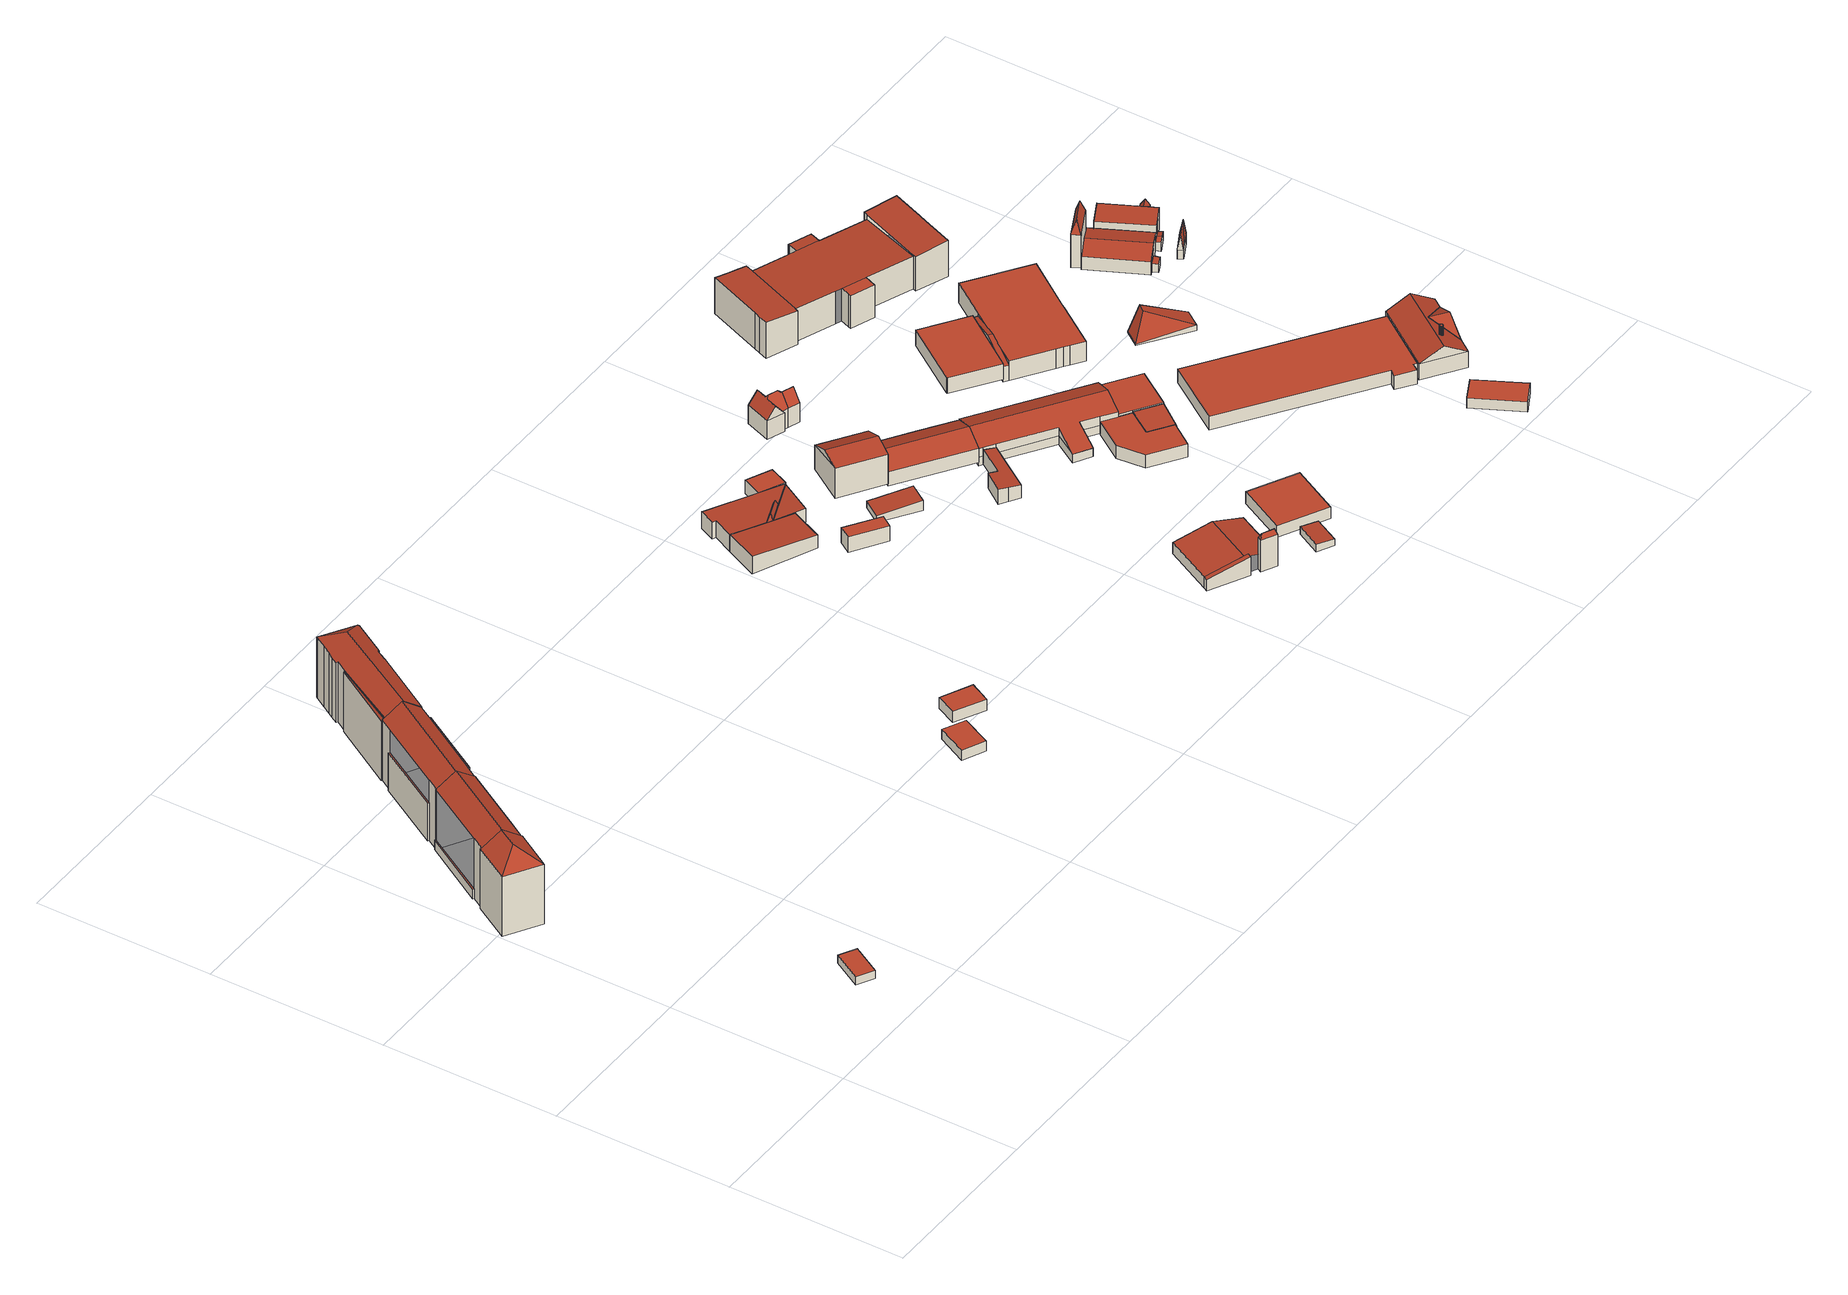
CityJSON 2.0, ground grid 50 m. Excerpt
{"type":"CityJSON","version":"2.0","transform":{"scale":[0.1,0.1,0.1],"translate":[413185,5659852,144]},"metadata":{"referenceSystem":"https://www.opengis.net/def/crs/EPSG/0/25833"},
"CityObjects":{
"building1":{"type":"Building","attributes":{"Dachtyp_tdc":"tdcPolyFlatRoof","Gemeindeschluessel":14612000,"Dachneigung":0,"QualitaetDacherkennung":96,"Geometrietyp2DReferenz":"3000","measuredHeight":2.51,"function":"31001_2000","roofType":"1000"},"geometry":[{"type":"Solid","lod":"2","boundaries":[[[[0,1,2,3]],[[1,4,5,2]],[[4,6,7,5]],[[6,0,3,7]],[[6,4,1,0]],[[3,2,5,7]]]],"semantics":{"surfaces":[{"type":"WallSurface"},{"type":"RoofSurface"},{"type":"GroundSurface"}],"values":[[0,0,0,0,1,2]]}}]},
"building2":{"type":"Building","attributes":{"name":"Zwischenarchiv","Gemeindeschluessel":14612000,"Geometrietyp2DReferenz":"3000","function":"31001_3010","roofType":"9999"},"children":["building2-1","building2-2","building2-3","building2-4","building2-5","building2-6","building2-7","building2-8","building2-9","building2-10"]},
"building2-1":{"type":"BuildingPart","attributes":{"Dachtyp_tdc":"tdcPolyFlatRoof","Dachneigung":0,"QualitaetDacherkennung":0,"Geometrietyp2DReferenz":"3000","measuredHeight":3,"roofType":"9999"},"parents":["building2"],"geometry":[{"type":"MultiSurface","lod":"2","boundaries":[[[8,9,10,11]],[[11,10,12,13]],[[10,9,14,12]],[[8,11,13,15]],[[13,12,14,15]],[[15,14,9,8]]],"semantics":{"surfaces":[{"type":"RoofSurface"},{"type":"WallSurface"},{"type":"GroundSurface"},{"type":"ClosureSurface","isClosure":"1","QuelleClosure":"LoD1Solid"}],"values":[0,1,1,1,2,3]}}]},
"building2-2":{"type":"BuildingPart","attributes":{"Dachtyp_tdc":"tdcGableRoof","Dachneigung":34.91,"QualitaetDacherkennung":74,"Geometrietyp2DReferenz":"3000","measuredHeight":22.34,"roofType":"3100"},"parents":["building2"],"geometry":[{"type":"MultiSurface","lod":"2","boundaries":[[[16,17,8,15,18]],[[19,20,21,14,9]],[[22,23,24,25,26,27]],[[16,18,28]],[[17,16,29,30,31,32,20,19]],[[33,34,35,31,30,36]],[[22,33,36,23]],[[37,34,33,22]],[[15,14,21,38,39,26,25,18]]],"semantics":{"surfaces":[{"type":"WallSurface"},{"type":"RoofSurface"},{"type":"GroundSurface"}],"values":[0,0,0,0,1,1,0,0,2]}}]},
"building2-3":{"type":"BuildingPart","attributes":{"Dachtyp_tdc":"tdcHipAndGableRoof","Dachneigung":35.51,"QualitaetDacherkennung":75,"Geometrietyp2DReferenz":"3000","measuredHeight":22.4,"roofType":"5000"},"parents":["building2"],"geometry":[{"type":"MultiSurface","lod":"2","boundaries":[[[40,41,42,43,44]],[[45,46,47,48,49]],[[46,50,47]],[[51,52,53,54]],[[52,55,56,53]],[[55,57,58,56]],[[57,59,60,58]],[[59,61,62,60]],[[61,63,64,62]],[[63,65,66,64]],[[65,40,44,66]],[[61,59,67]],[[59,57,55,52,51,68,69,70,71,72,73,74,67]],[[74,46,45,41,40,65,63,61,67]],[[44,43,48,47,75,76,77,78,79,80,54,53,56,58,60,62,64,66]],[[70,69,79,78,81]],[[69,68,80,79]],[[68,51,54,80]]],"semantics":{"surfaces":[{"type":"WallSurface"},{"type":"RoofSurface"},{"type":"GroundSurface"}],"values":[0,0,0,0,0,0,0,0,0,0,0,1,1,1,2,0,0,0]}}]},
"building2-4":{"type":"BuildingPart","attributes":{"Dachtyp_tdc":"tdcPolyFlatRoof","Dachneigung":0,"QualitaetDacherkennung":0,"Geometrietyp2DReferenz":"3000","measuredHeight":3.8,"roofType":"9999"},"parents":["building2"],"geometry":[{"type":"MultiSurface","lod":"2","boundaries":[[[82,83,84,27,85]],[[85,27,26,86]],[[84,83,87,39]],[[83,82,88,87]],[[82,85,86,88]],[[86,26,39,87,88]],[[39,26,27,84]]],"semantics":{"surfaces":[{"type":"RoofSurface"},{"type":"WallSurface"},{"type":"GroundSurface"},{"type":"ClosureSurface","isClosure":"1","QuelleClosure":"LoD1Solid"}],"values":[0,1,1,1,1,2,3]}}]},
"building2-5":{"type":"BuildingPart","attributes":{"Dachtyp_tdc":"tdcGableRoof","Dachneigung":35.44,"QualitaetDacherkennung":70,"Geometrietyp2DReferenz":"3000","measuredHeight":22.4,"roofType":"3100"},"parents":["building2"],"geometry":[{"type":"MultiSurface","lod":"2","boundaries":[[[89,90,91]],[[89,92,87,90]],[[92,34,39,87]],[[34,37,39]],[[93,94,95,96,21,20]],[[97,98,99,100,101]],[[98,102,103,99]],[[50,104,105,47]],[[104,106,105]],[[107,108,109,98,102,98,97,110,94,93,111]],[[111,35,34,92,89,104,50,112,73,107]],[[90,87,39,38,21,96,113,100,99,103,99,114,77,76,75,47,105]]],"semantics":{"surfaces":[{"type":"WallSurface"},{"type":"RoofSurface"},{"type":"GroundSurface"}],"values":[0,0,0,0,0,0,0,0,0,1,1,2]}}]},
"building2-6":{"type":"BuildingPart","attributes":{"Dachtyp_tdc":"tdcPolyFlatRoof","Dachneigung":0,"QualitaetDacherkennung":1,"Geometrietyp2DReferenz":"3000","measuredHeight":11.61,"roofType":"1000"},"parents":["building2"],"geometry":[{"type":"MultiSurface","lod":"2","boundaries":[[[95,115,116,96]],[[115,117,118,116]],[[117,101,100,118]],[[119,101,117,115,95]],[[96,116,118,100,113]]],"semantics":{"surfaces":[{"type":"WallSurface"},{"type":"RoofSurface"},{"type":"GroundSurface"}],"values":[0,0,0,1,2]}}]},
"building2-7":{"type":"BuildingPart","attributes":{"Dachtyp_tdc":"tdcPolyFlatRoof","Dachneigung":0,"QualitaetDacherkennung":41,"Geometrietyp2DReferenz":"3000","measuredHeight":18.58,"roofType":"1000"},"parents":["building2"],"geometry":[{"type":"MultiSurface","lod":"2","boundaries":[[[106,120,121,105]],[[120,122,123,121]],[[122,91,90,123]],[[91,122,120,106]],[[105,121,123,90]]],"semantics":{"surfaces":[{"type":"WallSurface"},{"type":"RoofSurface"},{"type":"GroundSurface"}],"values":[0,0,0,1,2]}}]},
"building2-8":{"type":"BuildingPart","attributes":{"Dachtyp_tdc":"tdcFreeFormRoof","Dachneigung":57.99,"QualitaetDacherkennung":23,"Geometrietyp2DReferenz":"3000","measuredHeight":18.6,"roofType":"5000"},"parents":["building2"],"geometry":[{"type":"MultiSurface","lod":"2","boundaries":[[[124,125,126,127]],[[125,81,78,126]],[[128,98,99,98]],[[129,108,130,81,131]],[[81,125,131]],[[125,124,128,129,131]],[[127,126,78,77,114,99,103]]],"semantics":{"surfaces":[{"type":"WallSurface"},{"type":"RoofSurface"},{"type":"GroundSurface"}],"values":[0,0,0,1,1,1,2]}}]},
"building2-9":{"type":"BuildingPart","attributes":{"Dachtyp_tdc":"tdcPolyFlatRoof","Dachneigung":0,"QualitaetDacherkennung":0,"Geometrietyp2DReferenz":"3000","measuredHeight":3.85,"roofType":"9999"},"parents":["building2"],"geometry":[{"type":"MultiSurface","lod":"2","boundaries":[[[42,49,132,133]],[[133,132,134,135]],[[132,49,48,134]],[[42,133,135,43]],[[135,134,48,43]],[[49,42,43,48]]],"semantics":{"surfaces":[{"type":"RoofSurface"},{"type":"WallSurface"},{"type":"GroundSurface"},{"type":"ClosureSurface","isClosure":"1","QuelleClosure":"LoD1Solid"}],"values":[0,1,1,1,2,3]}}]},
"building2-10":{"type":"BuildingPart","attributes":{"Dachtyp_tdc":"tdcHipAndGableRoof","Dachneigung":35.12,"QualitaetDacherkennung":65,"Geometrietyp2DReferenz":"3000","measuredHeight":22.36,"roofType":"5000"},"parents":["building2"],"geometry":[{"type":"MultiSurface","lod":"2","boundaries":[[[136,137,138,139]],[[137,140,141,138]],[[24,142,143,25]],[[142,136,139,143]],[[137,136,144]],[[142,36,29,145,144,136]],[[137,144,145,140]],[[24,23,36,142]],[[139,138,141,18,25,143]]],"semantics":{"surfaces":[{"type":"WallSurface"},{"type":"RoofSurface"},{"type":"GroundSurface"}],"values":[0,0,0,0,1,1,1,0,2]}}]},
"building3":{"type":"Building","attributes":{"Dachtyp_tdc":"tdcPolyFlatRoof","Gemeindeschluessel":14612000,"Dachneigung":0,"QualitaetDacherkennung":0,"Geometrietyp2DReferenz":"3000","BezugspunktDach":"2000","measuredHeight":3,"function":"31001_9998"},"geometry":[{"type":"MultiSurface","lod":"2","boundaries":[[[146,147,148,149]],[[147,146,150,151]],[[146,149,152,150]],[[149,148,153,152]],[[148,147,151,153]],[[152,153,151,150]]],"semantics":{"surfaces":[{"type":"RoofSurface"},{"type":"WallSurface"},{"type":"GroundSurface"}],"values":[0,1,1,1,1,2]}}]},
"building4":{"type":"Building","attributes":{"Dachtyp_tdc":"tdcPolyFlatRoof","Gemeindeschluessel":14612000,"Dachneigung":0,"QualitaetDacherkennung":77,"Geometrietyp2DReferenz":"3000","measuredHeight":3.35,"function":"31001_9998","roofType":"1000"},"geometry":[{"type":"Solid","lod":"2","boundaries":[[[[154,155,156,157]],[[155,158,159,156]],[[158,160,161,159]],[[160,154,157,161]],[[160,158,155,154]],[[157,156,159,161]]]],"semantics":{"surfaces":[{"type":"WallSurface"},{"type":"RoofSurface"},{"type":"GroundSurface"}],"values":[[0,0,0,0,1,2]]}}]},
"building5":{"type":"Building","attributes":{"Dachtyp_tdc":"tdcPolyFlatRoof","Gemeindeschluessel":14612000,"Dachneigung":4,"QualitaetDacherkennung":84,"Geometrietyp2DReferenz":"3000","measuredHeight":5.28,"function":"31001_2000","roofType":"2100"},"geometry":[{"type":"Solid","lod":"2","boundaries":[[[[162,163,164,165]],[[163,166,167,164]],[[166,168,169,167]],[[168,170,171,169]],[[170,172,173,171]],[[172,162,165,173]],[[172,170,168,166,163,162]],[[165,164,167,169,171,173]]]],"semantics":{"surfaces":[{"type":"WallSurface"},{"type":"RoofSurface"},{"type":"GroundSurface"}],"values":[[0,0,0,0,0,0,1,2]]}}]},
"building6":{"type":"Building","attributes":{"Dachtyp_tdc":"tdcFreeFormRoof","Gemeindeschluessel":14612000,"Dachneigung":66.9,"QualitaetDacherkennung":26,"Geometrietyp2DReferenz":"3000","measuredHeight":5.79,"function":"31001_2000","roofType":"5000"},"geometry":[{"type":"Solid","lod":"2","boundaries":[[[[174,175,176,177]],[[175,178,179,176]],[[178,180,181,179]],[[180,174,177,181]],[[182,183,180,178]],[[182,178,175]],[[183,182,175,174]],[[183,174,180]],[[177,176,179,181]]]],"semantics":{"surfaces":[{"type":"WallSurface"},{"type":"RoofSurface"},{"type":"GroundSurface"}],"values":[[0,0,0,0,1,1,1,1,2]]}}]},
"building7":{"type":"Building","attributes":{"Dachtyp_tdc":"tdcPolyFlatRoof","Gemeindeschluessel":14612000,"Dachneigung":3.15,"QualitaetDacherkennung":80,"Geometrietyp2DReferenz":"3000","measuredHeight":5.27,"function":"31001_2000","roofType":"2100"},"geometry":[{"type":"Solid","lod":"2","boundaries":[[[[180,184,167,185]],[[184,186,164,167]],[[186,187,188,164]],[[187,189,190,188]],[[189,191,192,190]],[[191,193,194,192]],[[193,195,196,194]],[[195,197,198,196]],[[197,199,200,198]],[[199,180,185,200]],[[199,197,195,193,191,189,187,186,184,180]],[[185,167,164,188,190,192,194,196,198,200]]]],"semantics":{"surfaces":[{"type":"WallSurface"},{"type":"RoofSurface"},{"type":"GroundSurface"}],"values":[[0,0,0,0,0,0,0,0,0,0,1,2]]}}]},
"building8":{"type":"Building","attributes":{"Dachtyp_tdc":"tdcPolyFlatRoof","Gemeindeschluessel":14612000,"Dachneigung":0,"QualitaetDacherkennung":78,"Geometrietyp2DReferenz":"3000","measuredHeight":4.73,"function":"31001_2000","roofType":"1000"},"geometry":[{"type":"Solid","lod":"2","boundaries":[[[[201,202,203,204]],[[202,205,206,203]],[[205,207,208,206]],[[207,201,204,208]],[[207,205,202,201]],[[204,203,206,208]]]],"semantics":{"surfaces":[{"type":"WallSurface"},{"type":"RoofSurface"},{"type":"GroundSurface"}],"values":[[0,0,0,0,1,2]]}}]},
"building9":{"type":"Building","attributes":{"Dachtyp_tdc":"tdcPolyFlatRoof","Gemeindeschluessel":14612000,"Dachneigung":2.69,"QualitaetDacherkennung":64,"Geometrietyp2DReferenz":"3000","measuredHeight":4.43,"function":"31001_2000","roofType":"2100"},"geometry":[{"type":"Solid","lod":"2","boundaries":[[[[209,168,210,211]],[[168,212,213,210]],[[212,214,215,213]],[[214,216,217,215]],[[216,209,211,217]],[[216,214,212,168,209]],[[211,210,213,215,217]]]],"semantics":{"surfaces":[{"type":"WallSurface"},{"type":"RoofSurface"},{"type":"GroundSurface"}],"values":[[0,0,0,0,0,1,2]]}}]},
"building10":{"type":"Building","attributes":{"Dachtyp_tdc":"tdcPolyFlatRoof","Gemeindeschluessel":14612000,"Dachneigung":0,"QualitaetDacherkennung":80,"Geometrietyp2DReferenz":"3000","measuredHeight":4.22,"function":"31001_2000","roofType":"1000"},"geometry":[{"type":"Solid","lod":"2","boundaries":[[[[218,219,220,196]],[[219,221,222,220]],[[221,223,198,222]],[[223,218,196,198]],[[223,221,219,218]],[[220,222,198,196]]]],"semantics":{"surfaces":[{"type":"WallSurface"},{"type":"RoofSurface"},{"type":"GroundSurface"}],"values":[[0,0,0,0,1,2]]}}]},
"building11":{"type":"Building","attributes":{"Dachtyp_tdc":"tdcPolyFlatRoof","Gemeindeschluessel":14612000,"Dachneigung":4.35,"QualitaetDacherkennung":86,"Geometrietyp2DReferenz":"3000","measuredHeight":3.05,"function":"31001_2000","roofType":"2100"},"geometry":[{"type":"Solid","lod":"2","boundaries":[[[[224,225,226,227]],[[225,228,229,226]],[[228,230,231,229]],[[230,224,227,231]],[[230,228,225,224]],[[227,226,229,231]]]],"semantics":{"surfaces":[{"type":"WallSurface"},{"type":"RoofSurface"},{"type":"GroundSurface"}],"values":[[0,0,0,0,1,2]]}}]},
"building12":{"type":"Building","attributes":{"Gemeindeschluessel":14612000,"Geometrietyp2DReferenz":"3000","function":"31001_9998","roofType":"9999"},"children":["building12-1","building12-2","building12-3"]},
"building12-1":{"type":"BuildingPart","attributes":{"Dachtyp_tdc":"tdcPolyFlatRoof","Dachneigung":11.31,"QualitaetDacherkennung":63,"Geometrietyp2DReferenz":"3000","measuredHeight":5.79,"roofType":"2100"},"parents":["building12"],"geometry":[{"type":"MultiSurface","lod":"2","boundaries":[[[232,233,234,235,236,237]],[[233,238,239,234]],[[238,240,241,239]],[[238,233,232,240]],[[241,235,234,239]]],"semantics":{"surfaces":[{"type":"WallSurface"},{"type":"RoofSurface"},{"type":"GroundSurface"}],"values":[0,0,0,1,2]}}]},
"building12-2":{"type":"BuildingPart","attributes":{"Dachtyp_tdc":"tdcGableRoof","Dachneigung":11.3,"QualitaetDacherkennung":86,"Geometrietyp2DReferenz":"3000","measuredHeight":5.52,"roofType":"3100"},"parents":["building12"],"geometry":[{"type":"MultiSurface","lod":"2","boundaries":[[[240,242,243,241]],[[242,244,245,243]],[[244,246,247,245]],[[244,242,248]],[[242,240,249,248]],[[246,244,248,249,237,250]],[[241,243,245,247,251,235]]],"semantics":{"surfaces":[{"type":"WallSurface"},{"type":"RoofSurface"},{"type":"GroundSurface"}],"values":[0,0,0,0,1,1,2]}}]},
"building12-3":{"type":"BuildingPart","attributes":{"Dachtyp_tdc":"tdcFreeFormRoof","Dachneigung":66.8,"QualitaetDacherkennung":5,"Geometrietyp2DReferenz":"3000","measuredHeight":11.27,"roofType":"5000"},"parents":["building12"],"geometry":[{"type":"MultiSurface","lod":"2","boundaries":[[[252,253,254,255]],[[253,256,250,257,251,254]],[[258,252,255,247,246]],[[259,260,258,256]],[[259,256,253]],[[260,259,253,252]],[[260,252,258]],[[255,254,251,247]]],"semantics":{"surfaces":[{"type":"WallSurface"},{"type":"RoofSurface"},{"type":"GroundSurface"}],"values":[0,0,0,1,1,1,1,2]}}]},
"building13":{"type":"Building","attributes":{"Dachtyp_tdc":"tdcFreeFormRoof","Gemeindeschluessel":14612000,"Dachneigung":26.05,"QualitaetDacherkennung":50,"Geometrietyp2DReferenz":"3000","measuredHeight":10.4,"function":"31001_2000","roofType":"5000"},"geometry":[{"type":"Solid","lod":"2","boundaries":[[[[261,262,263,264]],[[262,265,266,263]],[[265,267,268,266]],[[267,261,264,268]],[[262,269,270,265]],[[269,261,267,270]],[[267,265,270]],[[262,261,269]],[[264,263,266,268]]]],"semantics":{"surfaces":[{"type":"WallSurface"},{"type":"RoofSurface"},{"type":"GroundSurface"}],"values":[[0,0,0,0,1,1,0,0,2]]}}]},
"building14":{"type":"Building","attributes":{"Dachtyp_tdc":"tdcPolyFlatRoof","Gemeindeschluessel":14612000,"Dachneigung":4.5,"QualitaetDacherkennung":79,"Geometrietyp2DReferenz":"3000","measuredHeight":4.62,"function":"31001_2000","roofType":"2100"},"geometry":[{"type":"Solid","lod":"2","boundaries":[[[[271,272,273,274]],[[272,275,276,273]],[[275,277,278,276]],[[277,279,280,278]],[[279,281,282,280]],[[281,283,284,282]],[[283,285,286,284]],[[285,271,274,286]],[[285,283,281,279,277,275,272,271]],[[274,273,276,278,280,282,284,286]]]],"semantics":{"surfaces":[{"type":"WallSurface"},{"type":"RoofSurface"},{"type":"GroundSurface"}],"values":[[0,0,0,0,0,0,0,0,1,2]]}}]},
"building15":{"type":"Building","attributes":{"Dachtyp_tdc":"tdcPolyFlatRoof","Gemeindeschluessel":14612000,"Dachneigung":3.18,"QualitaetDacherkennung":84,"Geometrietyp2DReferenz":"3000","measuredHeight":2.38,"function":"31001_9998","roofType":"2100"},"geometry":[{"type":"Solid","lod":"2","boundaries":[[[[287,288,289,290]],[[288,291,292,289]],[[291,293,294,292]],[[293,287,290,294]],[[293,291,288,287]],[[290,289,292,294]]]],"semantics":{"surfaces":[{"type":"WallSurface"},{"type":"RoofSurface"},{"type":"GroundSurface"}],"values":[[0,0,0,0,1,2]]}}]},
"building16":{"type":"Building","attributes":{"Dachtyp_tdc":"tdcFreeFormRoof","Gemeindeschluessel":14612000,"Dachneigung":22.04,"QualitaetDacherkennung":89,"Geometrietyp2DReferenz":"3000","measuredHeight":6.55,"function":"31001_2000","roofType":"5000"},"geometry":[{"type":"Solid","lod":"2","boundaries":[[[[295,296,297,298]],[[296,299,300,297]],[[299,301,302,300]],[[301,303,304,302]],[[303,305,306,304]],[[305,307,308,306]],[[307,295,298,308]],[[296,309,310,299]],[[309,295,307,305,303,301,310]],[[301,299,310]],[[298,297,300,302,304,306,308]],[[296,295,309]]]],"semantics":{"surfaces":[{"type":"WallSurface"},{"type":"RoofSurface"},{"type":"GroundSurface"}],"values":[[0,0,0,0,0,0,0,1,1,0,2,0]]}}]},
"building17":{"type":"Building","attributes":{"Dachtyp_tdc":"tdcFreeFormRoof","Gemeindeschluessel":14612000,"Dachneigung":51.32,"QualitaetDacherkennung":36,"Geometrietyp2DReferenz":"3000","measuredHeight":9.72,"function":"31001_2000","roofType":"5000"},"geometry":[{"type":"Solid","lod":"2","boundaries":[[[[311,312,313,314]],[[312,315,316,313]],[[315,317,318,316]],[[317,319,320,318]],[[319,321,322,320]],[[321,323,324,322]],[[323,325,326,324]],[[325,327,328,326]],[[327,329,330,328]],[[329,331,332,330]],[[331,311,314,332]],[[333,334,331,329]],[[335,336,337,338,333,329,327]],[[339,335,327,325]],[[339,325,323]],[[336,335,339,323,321]],[[337,336,321,319]],[[340,338,337,319,317]],[[341,340,317,315]],[[341,315,312]],[[334,333,338,340,341,312,311]],[[334,311,331]],[[314,313,316,318,320,322,324,326,328,330,332]]]],"semantics":{"surfaces":[{"type":"WallSurface"},{"type":"RoofSurface"},{"type":"GroundSurface"}],"values":[[0,0,0,0,0,0,0,0,0,0,0,1,1,1,0,1,1,1,1,0,1,0,2]]}}]},
"building18":{"type":"Building","attributes":{"Dachtyp_tdc":"tdcPolyFlatRoof","Gemeindeschluessel":14612000,"Dachneigung":0,"QualitaetDacherkennung":80,"Geometrietyp2DReferenz":"3000","measuredHeight":3.59,"function":"31001_9998","roofType":"1000"},"geometry":[{"type":"Solid","lod":"2","boundaries":[[[[342,343,344,345]],[[343,346,347,344]],[[346,348,349,347]],[[348,342,345,349]],[[348,346,343,342]],[[345,344,347,349]]]],"semantics":{"surfaces":[{"type":"WallSurface"},{"type":"RoofSurface"},{"type":"GroundSurface"}],"values":[[0,0,0,0,1,2]]}}]},
"building19":{"type":"Building","attributes":{"Dachtyp_tdc":"tdcFreeFormRoof","Gemeindeschluessel":14612000,"Dachneigung":19.31,"QualitaetDacherkennung":85,"Geometrietyp2DReferenz":"3000","measuredHeight":7.5,"function":"31001_2000","roofType":"5000"},"geometry":[{"type":"Solid","lod":"2","boundaries":[[[[350,351,352,353]],[[351,354,355,352]],[[354,356,357,355]],[[356,358,359,357]],[[358,360,361,359]],[[360,362,363,361]],[[362,364,365,363]],[[364,366,367,365]],[[366,368,369,367]],[[368,370,371,369]],[[370,350,353,371]],[[372,373,374,375]],[[376,377,378,379,372,375,380,381,382,383,358]],[[358,383,360]],[[360,383,382,362]],[[362,382,381,364]],[[364,381,380,366]],[[366,380,375,374,368]],[[350,379,378,351]],[[370,373,372,379,350]],[[351,378,377,354]],[[354,377,376,356]],[[356,376,358]],[[368,374,373,370]],[[353,352,355,357,359,361,363,365,367,369,371]]]],"semantics":{"surfaces":[{"type":"WallSurface"},{"type":"RoofSurface"},{"type":"GroundSurface"}],"values":[[0,0,0,0,0,0,0,0,0,0,0,1,1,0,0,0,0,0,0,0,0,0,0,0,2]]}}]},
"building20":{"type":"Building","attributes":{"Dachtyp_tdc":"tdcPolyFlatRoof","Gemeindeschluessel":14612000,"Dachneigung":0,"QualitaetDacherkennung":21,"Geometrietyp2DReferenz":"3000","measuredHeight":3.99,"function":"31001_2000","roofType":"1000"},"geometry":[{"type":"Solid","lod":"2","boundaries":[[[[384,385,386,387]],[[385,388,389,386]],[[388,390,391,389]],[[390,392,393,391]],[[392,394,395,393]],[[394,396,397,395]],[[396,398,399,397]],[[398,384,387,399]],[[398,396,394,392,390,388,385,384]],[[387,386,389,391,393,395,397,399]]]],"semantics":{"surfaces":[{"type":"WallSurface"},{"type":"RoofSurface"},{"type":"GroundSurface"}],"values":[[0,0,0,0,0,0,0,0,1,2]]}}]},
"building21":{"type":"Building","attributes":{"Dachtyp_tdc":"tdcPolyFlatRoof","Gemeindeschluessel":14612000,"Dachneigung":6.75,"QualitaetDacherkennung":86,"Geometrietyp2DReferenz":"3000","measuredHeight":4.32,"function":"31001_2000","roofType":"2100"},"geometry":[{"type":"Solid","lod":"2","boundaries":[[[[400,401,391,393]],[[401,402,403,391]],[[402,404,405,403]],[[404,406,395,405]],[[406,400,393,395]],[[406,404,402,401,400]],[[393,391,403,405,395]]]],"semantics":{"surfaces":[{"type":"WallSurface"},{"type":"RoofSurface"},{"type":"GroundSurface"}],"values":[[0,0,0,0,0,1,2]]}}]},
"building22":{"type":"Building","attributes":{"Dachtyp_tdc":"tdcPolyFlatRoof","Gemeindeschluessel":14612000,"Dachneigung":0,"QualitaetDacherkennung":59,"Geometrietyp2DReferenz":"3000","measuredHeight":4.72,"function":"31001_2000","roofType":"1000"},"geometry":[{"type":"Solid","lod":"2","boundaries":[[[[407,408,403,409]],[[408,410,391,403]],[[410,411,389,391]],[[410,408,407,412,411]],[[389,413,409,403,391]],[[411,412,413,389]],[[412,407,409,413]]]],"semantics":{"surfaces":[{"type":"WallSurface"},{"type":"RoofSurface"},{"type":"GroundSurface"}],"values":[[0,0,0,1,2,0,0]]}}]},
"building23":{"type":"Building","attributes":{"Dachtyp_tdc":"tdcPolyFlatRoof","Gemeindeschluessel":14612000,"Dachneigung":0,"QualitaetDacherkennung":29,"Geometrietyp2DReferenz":"3000","measuredHeight":4.8,"function":"31001_2000","roofType":"1000"},"geometry":[{"type":"Solid","lod":"2","boundaries":[[[[414,415,416,417]],[[415,418,419,416]],[[418,420,421,419]],[[420,422,423,421]],[[422,424,425,423]],[[424,414,417,425]],[[424,422,420,418,415,414]],[[417,416,419,421,423,425]]]],"semantics":{"surfaces":[{"type":"WallSurface"},{"type":"RoofSurface"},{"type":"GroundSurface"}],"values":[[0,0,0,0,0,0,1,2]]}}]},
"building24":{"type":"Building","attributes":{"Gemeindeschluessel":14612000,"Geometrietyp2DReferenz":"3000","function":"31001_2000","roofType":"9999"},"children":["building24-1","building24-2","building24-3","building24-4","building24-5"]},
"building24-1":{"type":"BuildingPart","attributes":{"Dachtyp_tdc":"tdcPolyFlatRoof","Dachneigung":3.48,"QualitaetDacherkennung":73,"Geometrietyp2DReferenz":"3000","measuredHeight":11.08,"roofType":"2100"},"parents":["building24"],"geometry":[{"type":"MultiSurface","lod":"2","boundaries":[[[426,427,428]],[[426,429,430,427]],[[429,431,432,430]],[[431,433,434,432]],[[433,435,436,434]],[[435,437,438,436]],[[437,439,440,438]],[[439,441,442,440]],[[441,443,442]],[[441,439,437,435,433,431,429,426]],[[427,430,432,434,436,438,440,442]]],"semantics":{"surfaces":[{"type":"WallSurface"},{"type":"RoofSurface"},{"type":"GroundSurface"}],"values":[0,0,0,0,0,0,0,0,0,1,2]}}]},
"building24-2":{"type":"BuildingPart","attributes":{"Dachtyp_tdc":"tdcPolyFlatRoof","Dachneigung":3.38,"QualitaetDacherkennung":85,"Geometrietyp2DReferenz":"3000","measuredHeight":10.12,"roofType":"2100"},"parents":["building24"],"geometry":[{"type":"MultiSurface","lod":"2","boundaries":[[[444,428,427,445]],[[443,446,447,442]],[[448,449,450,451]],[[452,453,454,455]],[[453,456,457,454]],[[456,458,459,457]],[[456,453,452,449,448,446,443,428,444,458]],[[459,445,427,442,447,451,450,455,454,457]]],"semantics":{"surfaces":[{"type":"WallSurface"},{"type":"RoofSurface"},{"type":"GroundSurface"}],"values":[0,0,0,0,0,0,1,2]}}]},
"building24-3":{"type":"BuildingPart","attributes":{"Dachtyp_tdc":"tdcPolyFlatRoof","Dachneigung":0,"QualitaetDacherkennung":40,"Geometrietyp2DReferenz":"3000","measuredHeight":10.14,"roofType":"1000"},"parents":["building24"],"geometry":[{"type":"MultiSurface","lod":"2","boundaries":[[[446,460,461,447]],[[460,462,463,461]],[[462,464,465,463]],[[464,466,467,465]],[[448,466,464,462,460,446]],[[447,461,463,465,467,451,467]]],"semantics":{"surfaces":[{"type":"WallSurface"},{"type":"RoofSurface"},{"type":"GroundSurface"}],"values":[0,0,0,0,1,2]}}]},
"building24-4":{"type":"BuildingPart","attributes":{"Dachtyp_tdc":"tdcPolyFlatRoof","Dachneigung":3.48,"QualitaetDacherkennung":50,"Geometrietyp2DReferenz":"3000","measuredHeight":8.99,"roofType":"2100"},"parents":["building24"],"geometry":[{"type":"MultiSurface","lod":"2","boundaries":[[[456,468,469,457]],[[468,470,471,469]],[[470,472,473,471]],[[472,474,475,473]],[[474,444,445,475]],[[456,457,459,458]],[[458,444,474,472,470,468,456]],[[457,469,471,473,475,445,459]]],"semantics":{"surfaces":[{"type":"WallSurface"},{"type":"RoofSurface"},{"type":"GroundSurface"}],"values":[0,0,0,0,0,0,1,2]}}]},
"building24-5":{"type":"BuildingPart","attributes":{"Dachtyp_tdc":"tdcPolyFlatRoof","Dachneigung":3.91,"QualitaetDacherkennung":71,"Geometrietyp2DReferenz":"3000","measuredHeight":11.08,"roofType":"2100"},"parents":["building24"],"geometry":[{"type":"MultiSurface","lod":"2","boundaries":[[[476,450,449]],[[476,477,478,450]],[[477,479,480,478]],[[479,481,482,480]],[[481,483,484,482]],[[483,485,486,484]],[[485,487,488,486]],[[487,489,490,488]],[[489,491,492,490]],[[491,493,455,492]],[[493,452,455]],[[491,489,487,485,483,481,479,477,476,493]],[[450,478,480,482,484,486,488,490,492,455]]],"semantics":{"surfaces":[{"type":"WallSurface"},{"type":"RoofSurface"},{"type":"GroundSurface"}],"values":[0,0,0,0,0,0,0,0,0,0,0,1,2]}}]},
"building25":{"type":"Building","attributes":{"Gemeindeschluessel":14612000,"Geometrietyp2DReferenz":"3000","function":"31001_2000","roofType":"9999"},"children":["building25-1","building25-2"]},
"building25-1":{"type":"BuildingPart","attributes":{"Dachtyp_tdc":"tdcPolyFlatRoof","Dachneigung":0,"QualitaetDacherkennung":25,"Geometrietyp2DReferenz":"3000","measuredHeight":5.96,"roofType":"1000"},"parents":["building25"],"geometry":[{"type":"MultiSurface","lod":"2","boundaries":[[[494,495,496,497]],[[495,498,499,496]],[[498,500,501,499]],[[500,502,503,501]],[[502,504,505,503]],[[504,506,507,505]],[[506,508,509,510,507]],[[511,512,513,514,515]],[[512,494,497,513]],[[512,511,516,517,508,506,504,502,500,498,495,494]],[[497,496,499,501,503,505,507,510,514,513]]],"semantics":{"surfaces":[{"type":"WallSurface"},{"type":"RoofSurface"},{"type":"GroundSurface"}],"values":[0,0,0,0,0,0,0,0,0,1,2]}}]},
"building25-2":{"type":"BuildingPart","attributes":{"Dachtyp_tdc":"tdcGableRoof","Dachneigung":10.18,"QualitaetDacherkennung":39,"Geometrietyp2DReferenz":"3000","measuredHeight":6.58,"roofType":"3100"},"parents":["building25"],"geometry":[{"type":"MultiSurface","lod":"2","boundaries":[[[518,515,514,519]],[[509,520,521,510]],[[520,518,519,521]],[[518,520,522]],[[515,518,522,523,516]],[[520,509,517,523,522]],[[519,514,510,521]]],"semantics":{"surfaces":[{"type":"WallSurface"},{"type":"RoofSurface"},{"type":"GroundSurface"}],"values":[0,0,0,0,1,1,2]}}]},
"building26":{"type":"Building","attributes":{"Dachtyp_tdc":"tdcLeanToRoof","Gemeindeschluessel":14612000,"Dachneigung":0,"QualitaetDacherkennung":100,"Geometrietyp2DReferenz":"3000","measuredHeight":4.19,"function":"31001_2000","roofType":"2100"},"geometry":[{"type":"Solid","lod":"2","boundaries":[[[[524,525,526,527]],[[525,528,529,526]],[[528,530,531,529]],[[530,532,533,531]],[[532,534,535,533]],[[534,536,537,535]],[[536,538,539,537]],[[538,540,541,539]],[[540,542,543,541]],[[542,524,527,543]],[[542,540,538,536,534,532,530,528,525,524]],[[527,526,529,531,533,535,537,539,541,543]]]],"semantics":{"surfaces":[{"type":"WallSurface"},{"type":"RoofSurface"},{"type":"GroundSurface"}],"values":[[0,0,0,0,0,0,0,0,0,0,1,2]]}}]},
"building27":{"type":"Building","attributes":{"Dachtyp_tdc":"tdcPolyFlatRoof","Gemeindeschluessel":14612000,"Dachneigung":0,"QualitaetDacherkennung":82,"Geometrietyp2DReferenz":"3000","measuredHeight":3.13,"function":"31001_2000","roofType":"1000"},"geometry":[{"type":"Solid","lod":"2","boundaries":[[[[544,545,546,547]],[[545,548,549,546]],[[548,550,551,549]],[[550,544,547,551]],[[550,548,545,544]],[[547,546,549,551]]]],"semantics":{"surfaces":[{"type":"WallSurface"},{"type":"RoofSurface"},{"type":"GroundSurface"}],"values":[[0,0,0,0,1,2]]}}]},
"building28":{"type":"Building","attributes":{"Dachtyp_tdc":"tdcHipAndGableRoof","Gemeindeschluessel":14612000,"Dachneigung":67.99,"QualitaetDacherkennung":10,"Geometrietyp2DReferenz":"3000","measuredHeight":7.52,"function":"31001_2000","roofType":"5000"},"geometry":[{"type":"Solid","lod":"2","boundaries":[[[[552,553,554,555]],[[553,556,557,554]],[[556,558,559,557]],[[558,552,555,559]],[[556,553,560]],[[552,558,561]],[[553,552,561,560]],[[558,556,560,561]],[[555,554,557,559]]]],"semantics":{"surfaces":[{"type":"WallSurface"},{"type":"RoofSurface"},{"type":"GroundSurface"}],"values":[[0,0,0,0,1,0,1,1,2]]}}]},
"building29":{"type":"Building","attributes":{"Gemeindeschluessel":14612000,"QualitaetDacherkennung":100,"Geometrietyp2DReferenz":"3000","function":"31001_2000","roofType":"9999"},"children":["building29-1","building29-2","building29-3"]},
"building29-1":{"type":"BuildingPart","attributes":{"Dachtyp_tdc":"tdcFreeFormRoof","Dachneigung":24.93,"QualitaetDacherkennung":100,"Geometrietyp2DReferenz":"3000","measuredHeight":8.23,"roofType":"5000"},"parents":["building29"],"geometry":[{"type":"Solid","lod":"2","boundaries":[[[[562,563,564,565]],[[563,566,567,564]],[[566,562,565,567]],[[568,562,566]],[[568,566,563]],[[568,563,562]],[[565,564,567]]]],"semantics":{"surfaces":[{"type":"WallSurface"},{"type":"RoofSurface"},{"type":"GroundSurface"}],"values":[[0,0,0,0,1,1,2]]}}]},
"building29-2":{"type":"BuildingPart","attributes":{"Dachtyp_tdc":"tdcPolyFlatRoof","Dachneigung":0,"QualitaetDacherkennung":100,"Geometrietyp2DReferenz":"3000","measuredHeight":3.05,"roofType":"1000"},"parents":["building29"],"geometry":[{"type":"Solid","lod":"2","boundaries":[[[[569,570,571,572]],[[570,573,574,571]],[[573,575,576,574]],[[575,577,578,576]],[[577,579,580,578]],[[579,581,582,580]],[[581,583,584,582]],[[583,585,586,584]],[[585,587,588,586]],[[587,589,590,588]],[[589,591,592,590]],[[591,593,594,592]],[[593,595,596,594]],[[595,597,598,596]],[[597,599,600,598]],[[599,601,602,600]],[[601,603,604,602]],[[603,569,572,604]],[[603,601,599,597,595,593,591,589,587,585,583,581,579,577,575,573,570,569]],[[572,571,574,576,578,580,582,584,586,588,590,592,594,596,598,600,602,604]]]],"semantics":{"surfaces":[{"type":"WallSurface"},{"type":"RoofSurface"},{"type":"GroundSurface"}],"values":[[0,0,0,0,0,0,0,0,0,0,0,0,0,0,0,0,0,0,1,2]]}}]},
"building29-3":{"type":"BuildingPart","attributes":{"Dachtyp_tdc":"tdcGableRoof","Dachneigung":29.73,"QualitaetDacherkennung":100,"Geometrietyp2DReferenz":"3000","measuredHeight":8.67,"roofType":"3100"},"parents":["building29"],"geometry":[{"type":"Solid","lod":"2","boundaries":[[[[605,606,607,608]],[[606,609,610,607]],[[609,611,612,610]],[[611,613,614,612]],[[613,615,616,614]],[[615,617,618,616]],[[617,619,620,618]],[[619,605,608,620]],[[621,609,606,605,619,622]],[[611,621,622,617,615,613]],[[609,621,611]],[[622,619,617]],[[608,607,610,612,614,616,618,620]]]],"semantics":{"surfaces":[{"type":"WallSurface"},{"type":"RoofSurface"},{"type":"GroundSurface"}],"values":[[0,0,0,0,0,0,0,0,1,1,0,0,2]]}}]},
"building30":{"type":"Building","attributes":{"Dachtyp_tdc":"tdcFreeFormRoof","Gemeindeschluessel":14612000,"Dachneigung":72.04,"QualitaetDacherkennung":16,"Geometrietyp2DReferenz":"3000","measuredHeight":13.96,"function":"31001_2000","roofType":"5000"},"geometry":[{"type":"Solid","lod":"2","boundaries":[[[[623,624,625,626]],[[624,627,628,625]],[[627,629,630,628]],[[629,623,626,630]],[[631,629,627]],[[632,631,627,624]],[[632,624,623]],[[631,632,623,629]],[[626,625,628,630]]]],"semantics":{"surfaces":[{"type":"WallSurface"},{"type":"RoofSurface"},{"type":"GroundSurface"}],"values":[[0,0,0,0,1,1,1,1,2]]}}]},
"building31":{"type":"Building","attributes":{"Dachtyp_tdc":"tdcPolyFlatRoof","Gemeindeschluessel":14612000,"Dachneigung":7.97,"QualitaetDacherkennung":43,"Geometrietyp2DReferenz":"3000","measuredHeight":2.72,"function":"31001_2000","roofType":"2100"},"geometry":[{"type":"Solid","lod":"2","boundaries":[[[[633,634,635,636]],[[634,637,638,635]],[[637,639,640,638]],[[639,633,636,640]],[[639,637,634,633]],[[636,635,638,640]]]],"semantics":{"surfaces":[{"type":"WallSurface"},{"type":"RoofSurface"},{"type":"GroundSurface"}],"values":[[0,0,0,0,1,2]]}}]},
"building32":{"type":"Building","attributes":{"Dachtyp_tdc":"tdcFreeFormRoof","Gemeindeschluessel":14612000,"Dachneigung":12.96,"QualitaetDacherkennung":81,"Geometrietyp2DReferenz":"3000","measuredHeight":5.31,"function":"31001_2000","roofType":"5000"},"geometry":[{"type":"Solid","lod":"2","boundaries":[[[[641,642,643,644]],[[642,645,646,643]],[[645,647,648,646]],[[647,649,650,648]],[[649,651,652,650]],[[651,653,638,652]],[[653,654,635,638]],[[654,655,656,635]],[[655,641,644,656]],[[651,649,647,645,642,657,658]],[[655,654,653,658,657,641]],[[642,641,657]],[[653,651,658]],[[644,643,646,648,650,652,638,635,656]]]],"semantics":{"surfaces":[{"type":"WallSurface"},{"type":"RoofSurface"},{"type":"GroundSurface"}],"values":[[0,0,0,0,0,0,0,0,0,1,1,0,0,2]]}}]},
"building33":{"type":"Building","attributes":{"Dachtyp_tdc":"tdcFreeFormRoof","Gemeindeschluessel":14612000,"Dachneigung":80.49,"QualitaetDacherkennung":22,"Geometrietyp2DReferenz":"3000","measuredHeight":7.47,"function":"31001_2000","roofType":"5000"},"geometry":[{"type":"Solid","lod":"2","boundaries":[[[[659,660,661,662]],[[660,663,664,661]],[[663,665,666,664]],[[665,667,668,666]],[[667,659,662,668]],[[669,667,670]],[[665,670,667]],[[670,665,663]],[[670,663,660]],[[660,659,669,670]],[[667,669,659]],[[662,661,664,666,668]]]],"semantics":{"surfaces":[{"type":"WallSurface"},{"type":"RoofSurface"},{"type":"GroundSurface"}],"values":[[0,0,0,0,0,1,1,1,1,1,0,2]]}}]},
"building34":{"type":"Building","attributes":{"Dachtyp_tdc":"tdcFreeFormRoof","Gemeindeschluessel":14612000,"Dachneigung":13.02,"QualitaetDacherkennung":18,"Geometrietyp2DReferenz":"3000","measuredHeight":3.21,"function":"31001_2000","roofType":"5000"},"geometry":[{"type":"Solid","lod":"2","boundaries":[[[[671,672,673,674]],[[672,675,676,673]],[[675,677,678,676]],[[677,679,680,678]],[[679,671,674,680]],[[681,679,677,675,682]],[[671,681,682,672]],[[671,679,681]],[[675,672,682]],[[674,673,676,678,680]]]],"semantics":{"surfaces":[{"type":"WallSurface"},{"type":"RoofSurface"},{"type":"GroundSurface"}],"values":[[0,0,0,0,0,1,1,0,0,2]]}}]},
"building35":{"type":"Building","attributes":{"Dachtyp_tdc":"tdcPolyFlatRoof","Gemeindeschluessel":14612000,"Dachneigung":4.74,"QualitaetDacherkennung":72,"Geometrietyp2DReferenz":"3000","measuredHeight":6.57,"function":"31001_2000","roofType":"2100"},"geometry":[{"type":"Solid","lod":"2","boundaries":[[[[683,684,685,686]],[[684,687,688,685]],[[687,689,690,688]],[[689,691,692,690]],[[691,693,694,692]],[[693,695,696,694]],[[695,683,686,696]],[[695,693,691,689,687,684,683]],[[686,685,688,690,692,694,696]]]],"semantics":{"surfaces":[{"type":"WallSurface"},{"type":"RoofSurface"},{"type":"GroundSurface"}],"values":[[0,0,0,0,0,0,0,1,2]]}}]},
"building36":{"type":"Building","attributes":{"Dachtyp_tdc":"tdcFreeFormRoof","Gemeindeschluessel":14612000,"Dachneigung":53.08,"QualitaetDacherkennung":31,"Geometrietyp2DReferenz":"3000","measuredHeight":5.13,"function":"31001_2000","roofType":"5000"},"geometry":[{"type":"Solid","lod":"2","boundaries":[[[[697,698,699,700]],[[701,702,697,703]],[[701,703,704]],[[702,701,704,698]],[[702,698,697]],[[699,705,706,700]],[[698,704,705,699]],[[704,703,706,705]],[[703,697,700,706]]]],"semantics":{"surfaces":[{"type":"WallSurface"},{"type":"RoofSurface"},{"type":"GroundSurface"}],"values":[[0,1,0,1,0,2,0,0,0]]}}]}
},
"vertices":[
[317,171,32],[365,254,32],[365,254,7],[317,171,7],[411,228,32],[411,228,7],[364,145,32],[364,145,7],
[94,1127,34],[202,1308,34],[200,1310,34],[91,1129,34],[200,1310,4],[91,1129,4],[202,1308,4],[94,1127,4],
[74,1092,190],[94,1127,190],[74,1092,4],[202,1308,190],[203,1308,190],[203,1308,4],[184,1072,190],[164,1038,190],[164,1038,188],[164,1038,4],[184,1072,4],[184,1072,42],[74,1092,188],[120,1065,228],[120,1064,228],[249,1281,228],[248,1281,227],[184,1072,192],[293,1255,192],[261,1274,218],[164,1038,192],[293,1255,190],[248,1281,4],[293,1255,4],
[574,1721,189],[555,1688,190],[555,1688,43],[555,1688,4],[574,1721,4],[448,1510,192],[447,1511,193],[447,1511,4],[448,1510,4],[448,1510,43],[447,1511,191],[492,1799,189],[500,1812,190],[500,1812,4],[492,1799,4],[515,1836,190],[515,1836,4],[533,1867,190],[533,1867,4],[536,1872,190],[536,1872,4],[631,1816,188],[631,1816,4],[635,1813,185],[635,1813,4],[578,1718,186],[578,1718,4],[553,1794,228],[480,1778,189],[484,1776,192],[464,1743,192],[361,1559,194],[402,1537,227],[403,1536,228],[404,1535,228],[404,1535,4],[402,1537,4],[361,1559,4],[464,1743,4],[484,1776,4],[480,1778,4],[464,1743,187],
[297,1252,42],[292,1255,42],[293,1255,42],[188,1070,42],[188,1070,4],[292,1255,4],[297,1252,4],
[313,1289,192],[313,1289,4],[313,1289,190],[292,1255,192],[203,1308,191],[222,1341,191],[222,1341,120],[222,1341,4],[333,1528,190],[355,1563,190],[355,1563,4],[333,1528,4],[333,1528,120],[354,1563,190],[354,1563,4],[424,1473,191],[424,1473,4],[424,1473,190],[402,1537,228],[358,1561,193],[357,1562,191],[334,1528,190],[248,1281,228],[404,1535,227],[334,1528,4],[357,1562,4],
[218,1343,120],[218,1343,4],[330,1530,120],[330,1530,4],[334,1528,120],
[428,1471,190],[428,1471,4],[317,1286,190],[317,1286,4],
[352,1565,187],[461,1745,187],[461,1745,4],[352,1565,4],[355,1563,193],[357,1562,196],[361,1559,187],[462,1743,190],
[451,1508,43],[558,1686,43],[451,1508,4],[558,1686,4],
[106,932,188],[9,990,188],[9,990,4],[106,932,4],[71,1094,188],[71,1094,4],[168,1036,188],[168,1036,4],[87,1010,228],[119,1065,228],
[1257,469,66],[1195,499,66],[1153,414,66],[1216,384,66],[1257,469,36],[1195,499,36],[1216,384,36],[1153,414,36],
[1349,469,69],[1264,512,69],[1264,512,35],[1349,469,35],[1292,570,69],[1292,570,35],[1378,528,69],[1378,528,35],
[1444,1210,121],[1486,1302,121],[1486,1302,68],[1444,1210,68],[1581,1258,113],[1581,1258,68],[1599,1250,112],[1599,1250,68],[1656,1224,108],[1656,1224,68],[1614,1132,108],[1614,1132,68],
[1658,1274,111],[1599,1250,111],[1599,1250,70],[1658,1274,70],[1581,1258,111],[1581,1258,70],[1654,1287,111],[1654,1287,70],[1599,1257,128],[1650,1278,127],
[1581,1258,114],[1654,1287,68],[1486,1302,120],[1513,1359,120],[1513,1359,68],[1503,1364,120],[1503,1364,68],[1524,1408,120],[1524,1408,68],[1533,1403,120],[1533,1403,68],[1669,1340,111],[1669,1340,68],[1740,1307,107],[1740,1307,68],[1658,1274,110],[1658,1274,68],
[1734,1002,113],[1643,1063,113],[1643,1063,66],[1734,1002,66],[1665,1097,113],[1665,1097,66],[1757,1036,113],[1757,1036,66],
[1656,1224,110],[1599,1250,67],[1656,1224,67],[1658,1274,109],[1658,1274,67],[1740,1307,104],[1740,1307,67],[1683,1211,109],[1683,1211,67],
[1669,1340,110],[1694,1394,110],[1694,1394,68],[1764,1361,110],[1764,1361,68],[1740,1307,110],
[1814,1121,85],[1915,1053,94],[1915,1053,64],[1814,1121,64],[1880,1001,94],[1880,1001,64],[1779,1069,85],[1779,1069,64],
[2142,234,91],[2136,223,91],[2136,223,33],[2142,234,33],[2142,234,67],[2142,234,85],[2028,279,67],[2028,279,33],[2034,291,67],[2034,291,33],
[2104,428,67],[2104,428,33],[2278,338,67],[2278,338,33],[2208,200,67],[2208,200,33],[2201,378,89],[2131,240,89],[2166,222,79],[2166,222,33],
[2202,189,131],[2160,211,131],[2160,211,33],[2202,189,33],[2166,222,131],[2166,222,67],[2208,200,131],[2169,213,146],[2200,198,146],
[1990,1232,135],[1921,1130,153],[1921,1130,61],[1990,1232,61],[1805,1207,153],[1805,1207,61],[1873,1310,135],[1873,1310,61],[1956,1181,165],[1839,1259,165],
[2068,842,87],[2040,860,90],[2040,860,46],[2068,842,46],[2017,874,92],[2017,874,46],[2058,930,92],[2058,930,46],[2078,916,90],[2078,916,46],[2128,991,90],[2128,991,46],[2156,972,87],[2156,972,46],[2127,930,87],[2127,930,46],
[2335,211,57],[2380,188,54],[2380,188,33],[2335,211,33],[2343,117,54],[2343,117,33],[2298,140,57],[2298,140,33],
[2187,1099,95],[2118,997,98],[2118,997,55],[2187,1099,55],[1921,1130,98],[1921,1130,55],[1990,1232,95],[1990,1232,55],[2025,1209,95],[2025,1209,55],[2098,1160,95],[2098,1160,55],[2182,1103,95],[2182,1103,55],[2152,1047,121],[1955,1180,121],
[1902,1466,122],[1928,1538,122],[1928,1538,64],[1902,1466,64],[1978,1520,122],[1978,1520,64],[1976,1515,122],[1976,1515,64],[2014,1501,122],[2014,1501,64],[2011,1492,122],[2011,1492,64],[2022,1489,122],[2022,1489,64],[2002,1438,122],[2002,1438,64],[1969,1450,122],[1969,1450,64],[1953,1455,122],[1953,1455,64],[1951,1448,122],[1951,1448,64],[1938,1489,154],[1926,1457,154],[1978,1475,156],[1976,1476,156],[1973,1482,162],[1945,1492,162],[2012,1463,156],[1942,1499,155],[1953,1529,155],
[2493,316,71],[2423,181,71],[2423,181,35],[2493,316,35],[2290,250,71],[2290,250,35],[2360,385,71],[2360,385,35],
[2422,794,70],[2383,820,70],[2383,820,44],[2422,794,44],[2337,851,70],[2337,851,44],[2299,786,70],[2299,786,44],[2252,814,70],[2252,814,44],[2293,881,70],[2293,881,44],[2156,972,70],[2156,972,44],[2128,991,70],[2128,991,44],[2118,997,70],[2118,997,44],[2187,1099,70],[2187,1099,44],[2489,895,70],[2489,895,44],[2456,846,119],[2489,895,98],[2187,1099,98],[2154,1050,119],[2299,786,71],[2337,851,97],[2383,820,97],[2422,794,97],[2118,997,97],[2128,991,97],[2156,972,97],[2293,881,97],
[2326,736,82],[2383,820,82],[2383,820,42],[2326,736,42],[2422,794,82],[2422,794,42],[2454,773,82],[2454,773,42],[2409,705,82],[2409,705,42],[2472,662,82],[2472,662,42],[2426,596,82],[2426,596,42],[2335,657,82],[2335,657,42],
[2409,705,75],[2454,773,85],[2521,728,85],[2521,728,42],[2476,660,75],[2476,660,42],[2472,662,75],
[2588,828,89],[2521,728,89],[2588,828,42],[2454,773,89],[2422,794,89],[2489,895,89],[2489,895,42],
[2298,1207,103],[2299,1209,103],[2299,1209,55],[2298,1207,55],[2301,1211,103],[2301,1211,55],[2412,1372,103],[2412,1372,55],[2534,1288,103],[2534,1288,55],[2418,1123,103],[2418,1123,55],
[2645,1666,175],[2645,1666,70],[2645,1666,160],[2649,1676,175],[2649,1676,70],[2739,1642,181],[2739,1642,70],[2705,1553,181],[2705,1553,70],[2696,1531,181],[2696,1531,70],[2662,1442,181],[2662,1442,70],[2572,1477,175],[2572,1477,70],[2575,1486,175],[2575,1486,70],[2575,1486,171],
[2513,1717,160],[2513,1717,70],[2445,1537,171],[2445,1537,70],[2359,1570,171],[2248,1613,171],[2248,1613,70],[2359,1570,70],[2317,1793,160],[2317,1792,160],[2317,1792,70],[2317,1793,70],[2428,1750,160],[2428,1750,70],[2428,1749,160],[2428,1749,70],
[2432,1503,171],[2432,1503,70],[2365,1529,171],[2365,1529,70],[2367,1536,171],[2367,1536,70],[2378,1563,171],[2378,1563,70],
[2450,1741,160],[2450,1741,70],[2460,1768,158],[2460,1768,70],[2462,1773,158],[2462,1773,70],[2526,1749,158],[2526,1749,70],
[2248,1613,174],[2243,1602,174],[2243,1602,70],[2156,1636,181],[2156,1636,70],[2165,1660,181],[2165,1660,70],[2172,1678,181],[2172,1678,70],[2233,1835,181],[2233,1835,70],[2273,1819,178],[2273,1819,70],[2296,1810,176],[2296,1810,70],[2320,1801,174],[2320,1801,70],[2317,1793,174],
[2780,1266,108],[2681,1125,108],[2681,1125,48],[2780,1266,48],[2675,1116,108],[2675,1116,48],[2595,1000,108],[2595,1000,48],[2561,1023,108],[2561,1023,48],[2547,1033,108],[2547,1033,48],[2531,1044,108],[2531,1044,48],[2430,1114,108],[2430,1114,95],[2430,1114,48],[2545,1280,108],[2615,1381,108],[2615,1381,48],[2545,1280,48],[2545,1280,97],[2510,1230,108],[2470,1172,108],
[2534,1288,97],[2534,1288,48],[2418,1123,95],[2418,1123,48],[2478,1209,114],[2490,1201,114],
[2548,614,77],[2661,778,77],[2661,778,35],[2548,614,35],[2843,651,77],[2843,651,35],[3105,470,77],[3105,470,35],[3109,468,77],[3109,468,35],[2995,306,77],[2995,306,35],[2987,312,77],[2987,312,35],[2973,292,77],[2973,292,35],[2925,326,77],[2925,326,35],[2938,344,77],[2938,344,35],
[3028,9,67],[2959,140,67],[2959,140,36],[3028,9,36],[3024,173,67],[3024,173,36],[3092,43,67],[3092,43,36],
[2864,881,72],[2833,837,72],[2833,837,55],[2864,881,55],[2704,928,57],[2704,928,55],[2735,972,57],[2735,972,55],[2746,934,131],[2761,954,131],
[3122,263,84],[3118,355,117],[3118,355,35],[3122,263,35],[3200,375,84],[3200,375,35],[3163,322,117],
[3088,293,141],[3087,292,141],[3087,292,110],[3088,293,110],[3086,291,141],[3086,291,110],[3085,290,141],[3085,290,110],[3083,290,141],[3083,290,110],[3081,291,141],[3081,291,110],[3080,292,141],[3080,292,110],[3079,293,141],[3079,293,110],[3079,295,141],[3079,295,110],[3079,297,141],[3079,297,110],[3080,298,141],[3080,298,110],[3081,299,141],[3081,299,110],[3083,300,141],[3083,300,110],[3085,300,141],[3085,300,110],[3086,299,141],[3086,299,110],[3087,298,141],[3087,298,110],[3088,297,141],[3088,297,110],[3089,295,141],[3089,295,110],
[3175,339,84],[3128,271,84],[3128,271,34],[3175,339,34],[3094,223,84],[3094,223,34],[2989,296,84],[2989,296,34],[3100,455,84],[3100,455,34],[3109,468,84],[3109,468,34],[3113,475,84],[3113,475,34],[3219,402,84],[3219,402,34],[3042,259,121],[3166,438,121],
[2876,1198,161],[2864,1221,161],[2864,1221,60],[2876,1198,60],[2952,1264,161],[2952,1264,60],[2962,1242,161],[2962,1242,60],[2946,1248,199],[2881,1215,200],
[2969,1035,80],[2961,1051,82],[2961,1051,55],[2969,1035,55],[2988,1064,82],[2988,1064,55],[2995,1048,80],[2995,1048,55],
[2876,1198,95],[2962,1242,100],[2962,1242,55],[2876,1198,55],[2976,1249,96],[2976,1249,55],[2984,1233,96],[2984,1233,55],[3053,1097,96],[3053,1097,55],[3034,1088,101],[3034,1088,55],[2988,1064,104],[2961,1051,98],[2952,1046,95],[2952,1046,55],[2926,1224,108],[3003,1072,108],
[3037,1027,83],[3098,1059,83],[3098,1059,56],[3037,1027,56],[3105,1045,83],[3105,1045,56],[3098,1041,83],[3098,1041,56],[3044,1013,83],[3044,1013,56],[3041,1020,130],[3095,1048,130],
[3040,1075,83],[3034,1088,83],[3034,1088,56],[3040,1075,56],[3053,1097,87],[3053,1097,56],[3073,1107,82],[3073,1107,56],[3079,1095,82],[3079,1095,56],[3056,1083,88],[3050,1096,88],
[3053,1097,117],[2984,1233,117],[2984,1233,57],[3053,1097,57],[3042,1262,122],[3042,1262,57],[3087,1173,122],[3087,1173,57],[3098,1151,122],[3098,1151,57],[3110,1126,122],[3110,1126,57],[3073,1107,119],[3073,1107,57],
[3098,1151,91],[3087,1173,91],[3087,1173,56],[3098,1151,56],[3134,1183,107],[3092,1162,107],[3139,1172,91],[3128,1194,91],[3128,1194,56],[3139,1172,56]
]}
